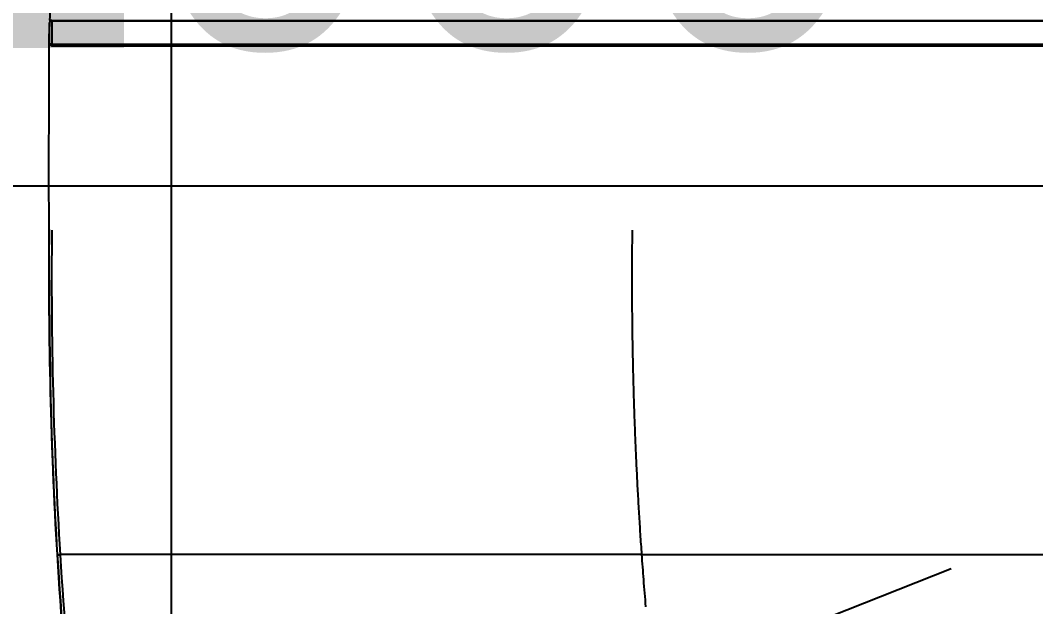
# Model space of a CAD drawing. Header units: millimetres. Extents: x 261942 to 379971, y 117646 to 213875.
# Drawn here: x 327260.5 to 327591.2, y 162136.9 to 162327.9 of the extents above; entities that cross this region are included whole.
import ezdxf

# ---------------------------------------------------------------- set-up
doc = ezdxf.new("R2010")
doc.units = ezdxf.units.MM
doc.header["$LTSCALE"] = 100
doc.header["$PDMODE"] = 3
doc.linetypes.add('HIDDEN', pattern=[9.525, 6.35, -3.175])
doc.layers.get('DEFPOINTS').update_dxf_attribs({"color": 248})
doc.layers.add('06-LIGHT', color=4, linetype='Continuous')
doc.layers.add('07-DIM', color=5, linetype='Continuous')
doc.styles.add('YOURNAME', font='HY울릉도M.TTF')
doc.dimstyles.new('YOURNAME-60', dxfattribs={"dimscale": 60, "dimtxt": 1.8, "dimasz": 0.9, "dimexe": 1, "dimexo": 3, "dimgap": 0.7, "dimtad": 1, "dimdec": 0, "dimzin": 0, "dimdsep": 46, "dimtxsty": 'YOURNAME', "dimblk": 'ARCHTICK', "dimcen": 0, "dimclrd": 1, "dimclre": 1, "dimclrt": 7, "dimadec": 0, "dimazin": 0, "dimtfac": 1, "dimtdec": 0, "dimtix": 1, "dimtmove": 2, "dimatfit": 3, "dimldrblk": 'ARCHTICK', "dimfxl": 0, "dimtolj": 1, "dimtzin": 0, "dimarcsym": 0})

# ---------------------------------------------------------------- blocks, each defined once
blk = doc.blocks.new('*U120')
at = {"color": 1, "linetype": 'HIDDEN'}
blk.add_line((39.94, 14.99), (1179.94, 464.99), dxfattribs=at)
at = {"color": 8}
for p, q in [((1026.79, 360), (193.09, 360)), ((1219.72, 193.19), (1219.72, 193.19)), ((1219.77, 189.43), (1219.77, 189.44)), ((1219.78, 190.56), (1219.78, 190.56)), ((1219.79, 190.46), (1219.79, 190.49)), ((1219.79, 190.46), (1219.79, 190.49)), ((1219.64, 186.8), (1219.64, 186.81))]:
    blk.add_line(p, q, dxfattribs=at)
at = {"color": 1, "linetype": 'HIDDEN'}
blk.add_lwpolyline([(1179.94, 464.99), (1179.94, 14.99), (39.94, 14.99), (39.94, 464.99)], close=True, dxfattribs=at)
at = {"color": 8}
blk.add_arc((1219.01, 193.8), 0.2, 80.5717, 90, dxfattribs=at)
for centre, major_axis, ratio, start_param, end_param in [((1218.89, 193.8), (0, -0.2), 0.205027, 1.568733, 3.141593), ((1219.01, 193.8), (0, -0.2), 0.351833, 1.567117, 3.141593), ((1219.01, 193.8), (0.033, 0.197), 0.348188, 4.76642, 6.323186), ((1219.07, 194.06), (-0.393, -0.309), 0.676569, 1.247751, 2.270849), ((1219.16, 193.82), (-0.5, -0.021), 0.710917, 2.398177, 3.067106), ((1218.79, 186.26), (0, -0.2), 0.201921, 0.053462, 1.568761)]:
    blk.add_ellipse(centre, major_axis=major_axis, ratio=ratio, start_param=start_param, end_param=end_param, dxfattribs=at)
for points, degree in [([(1216.16, 360.14), (1214.93, 380.14), (1213.3, 400.09), (1211.25, 419.96)], 3), ([(1212.11, 419.98), (1214.14, 400.12), (1215.77, 380.16), (1216.99, 360.17)], 3), ([(1217.18, 360.02), (1215.95, 380.06), (1214.32, 400.08), (1212.29, 420)], 3), ([(1029.85, 254.41), (1030.49, 307.21), (1026.79, 360)], 2), ([(1216.99, 360.17), (1216.97, 360.18), (1216.6, 360.17), (1216.16, 360.14)], 3), ([(1217, 360.03), (1216.98, 360.04), (1216.61, 360.03), (1216.17, 360)], 3), ([(1218.86, 254.4), (1219.24, 289.62), (1218.33, 324.85), (1216.17, 360)], 3), ([(1217.12, 360.07), (1217.08, 360.1), (1217.03, 360.14), (1216.99, 360.17)], 3), ([(1216.99, 360.17), (1216.99, 360.13), (1217, 360.08), (1217, 360.03)], 3), ([(1217, 360.03), (1219.15, 324.77), (1220.04, 289.45), (1219.66, 254.12)], 3), ([(1217.12, 360.07), (1217.14, 360.05), (1217.16, 360.03), (1217.18, 360.02)], 3), ([(1219.83, 194), (1220.22, 289.36), (1219.33, 324.73), (1217.18, 360.02)], 3), ([(1029.85, 193.71), (1029.85, 193.89), (1029.85, 194.15), (1029.85, 194.41)], 3), ([(1218.39, 194), (1218.56, 194), (1218.73, 194), (1218.89, 194)], 3), ([(1218.89, 194), (1218.93, 194), (1218.97, 194), (1219.01, 194)], 3), ([(1219.08, 193.8), (1219.03, 193.8), (1218.99, 193.8), (1218.94, 193.8)], 3), ([(1219.1, 193.85), (1219.21, 193.92), (1219.3, 194.02), (1219.36, 194.13)], 3), ([(1219.66, 194.12), (1219.65, 194.12), (1219.54, 194.12), (1219.36, 194.13)], 3), ([(1219.36, 194.13), (1219.41, 194.1), (1219.45, 194.07), (1219.49, 194.05)], 3), ([(1219.66, 194.12), (1219.66, 194.02), (1219.66, 193.92), (1219.65, 193.81)], 3), ([(1219.65, 193.81), (1219.66, 193.68), (1219.67, 193.54), (1219.67, 193.4)], 3), ([(1219.83, 194), (1219.78, 194.04), (1219.72, 194.08), (1219.66, 194.12)], 3), ([(1219.78, 190.56), (1219.72, 193.18)], 1), ([(1219.78, 190.87), (1219.78, 190.74), (1219.79, 190.62), (1219.79, 190.49)], 3), ([(1219.79, 190.49), (1219.79, 190.49), (1219.79, 190.49), (1219.79, 190.49)], 3), ([(1218.89, 186.05), (1218.27, 186.05), (1217.66, 186.05), (1217.05, 186.05)], 3), ([(1218.89, 186.05), (1218.89, 186.05), (1218.89, 186.05), (1218.89, 186.05)], 3), ([(1219.26, 186), (1219.23, 186.05), (1219.18, 186.11), (1219.13, 186.14)], 3), ([(1219.49, 186), (1219.49, 186.16), (1219.49, 186.31), (1219.49, 186.47)], 3), ([(1219.64, 186.8), (1219.66, 187.34), (1219.69, 187.87)], 2)]:
    blk.add_open_spline(points, degree=degree, dxfattribs=at)
for points, knots in [([(1026.79, 360), (1026.59, 362.73), (1026.18, 368.4), (1025.71, 374.07), (1025.47, 377.02)], [0, 0, 0, 0, 0.480429, 1, 1, 1, 1]), ([(1026.79, 360), (1034.87, 360), (1051.02, 360), (1075.24, 360), (1099.46, 360), (1123.66, 360), (1147.83, 360), (1171.96, 360), (1192.01, 360), (1206, 360), (1212.72, 360), (1215.44, 360), (1216.17, 360)], [0, 0, 0, 0, 0.127521, 0.255042, 0.382563, 0.510084, 0.637605, 0.765126, 0.892647, 0.956407, 0.988287, 1, 1, 1, 1]), ([(1216.17, 360), (1216.17, 360), (1216.17, 360), (1216.17, 360.05), (1216.17, 360.1), (1216.16, 360.14)], [0, 0, 0, 0, 0.00042, 0.00042, 1, 1, 1, 1]), ([(739.94, 194.41), (740.61, 194.41), (741.27, 194.41), (744.61, 194.41), (747.27, 194.41), (760.61, 194.41), (771.27, 194.41), (824.61, 194.41), (867.27, 194.41), (914.74, 194.41), (919.53, 194.41), (939.96, 194.41), (955.6, 194.41), (979.05, 194.41), (986.86, 194.41), (1002.49, 194.41), (1010.31, 194.41), (1022.03, 194.42), (1025.94, 194.42), (1029.85, 194.41)], [0, 0, 0, 0, 0.006899, 0.006899, 0.034494, 0.034494, 0.144873, 0.144873, 0.58639, 0.58639, 0.636025, 0.636025, 0.797792, 0.797792, 0.878675, 0.878675, 0.959558, 0.959558, 1, 1, 1, 1]), ([(739.94, 194), (819.87, 194), (899.81, 194), (996.78, 194), (1013.81, 194), (1030.85, 194)], [0, 0, 0, 0, 0.824317, 0.824317, 1, 1, 1, 1]), ([(739.94, 193.94), (819.89, 193.94), (899.84, 193.94), (999.77, 193.94), (1019.76, 193.94), (1059.74, 193.94), (1079.73, 193.94), (1119.69, 193.94), (1139.67, 193.94), (1169.52, 193.94), (1179.45, 193.94), (1194.31, 193.94), (1199.26, 193.94), (1209.14, 193.94), (1214.08, 193.94), (1218.98, 193.94)], [0, 0, 0, 0, 0.5, 0.5, 0.625, 0.625, 0.75, 0.75, 0.875, 0.875, 0.9375, 0.9375, 0.96875, 0.96875, 1, 1, 1, 1]), ([(1218.94, 193.8), (1214.03, 193.8), (1209.09, 193.8), (1199.21, 193.8), (1194.26, 193.8), (1179.4, 193.8), (1169.47, 193.8), (1139.62, 193.8), (1119.64, 193.8), (1079.68, 193.8), (1059.7, 193.8), (1019.73, 193.8), (999.74, 193.8), (899.82, 193.8), (819.88, 193.8), (739.94, 193.8)], [0, 0, 0, 0, 0.03125, 0.03125, 0.0625, 0.0625, 0.125, 0.125, 0.25, 0.25, 0.375, 0.375, 0.5, 0.5, 1, 1, 1, 1]), ([(1029.85, 194.41), (1045.65, 194.41), (1061.45, 194.41), (1093.05, 194.41), (1108.85, 194.41), (1140.42, 194.41), (1156.18, 194.41), (1179.77, 194.41), (1187.62, 194.41), (1199.36, 194.41), (1203.27, 194.41), (1211.08, 194.41), (1214.98, 194.37), (1218.86, 194.4)], [0, 0, 0, 0, 0.25, 0.25, 0.5, 0.5, 0.75, 0.75, 0.875, 0.875, 0.9375, 0.9375, 1, 1, 1, 1]), ([(1218.39, 194), (1213.69, 194), (1208.95, 194), (1199.29, 194), (1194.34, 194), (1179.47, 194), (1169.54, 194), (1139.69, 194), (1119.71, 194), (1079.75, 194), (1059.76, 194), (1036.79, 194), (1033.82, 194), (1030.84, 194)], [0, 0, 0, 0, 0.076277, 0.076277, 0.155939, 0.155939, 0.315263, 0.315263, 0.633912, 0.633912, 0.952561, 0.952561, 1, 1, 1, 1]), ([(1218.83, 186.26), (1218.84, 186.64), (1218.84, 187.03), (1218.86, 188.28), (1218.88, 189.14), (1218.9, 190.88), (1218.91, 191.74), (1218.93, 193.01), (1218.93, 193.4), (1218.94, 193.8)], [0, 0, 0, 0, 0.152969, 0.152969, 0.497591, 0.497591, 0.842214, 0.842214, 1, 1, 1, 1]), ([(1219.04, 193.99), (1219.02, 194.04), (1219.01, 194.08), (1218.97, 194.17), (1218.95, 194.21), (1218.92, 194.28), (1218.91, 194.3), (1218.89, 194.33), (1218.88, 194.35), (1218.87, 194.36), (1218.87, 194.37), (1218.87, 194.38), (1218.86, 194.39), (1218.86, 194.39), (1218.86, 194.39), (1218.86, 194.4), (1218.86, 194.4), (1218.86, 194.4)], [0, 0, 0, 0, 0.329841, 0.329841, 0.64484, 0.64484, 0.808285, 0.808285, 0.89597, 0.89597, 0.943441, 0.943441, 0.96921, 0.96921, 0.986236, 0.986236, 1, 1, 1, 1]), ([(1218.86, 194.4), (1218.86, 194.4), (1218.86, 194.4), (1218.86, 194.4), (1218.87, 194.4), (1218.87, 194.39), (1218.88, 194.39), (1218.89, 194.39), (1218.89, 194.38), (1218.91, 194.37), (1218.92, 194.37), (1218.96, 194.35), (1218.98, 194.34), (1219.04, 194.3), (1219.08, 194.28), (1219.21, 194.21), (1219.29, 194.17), (1219.36, 194.13)], [0, 0, 0, 0, 0.009976, 0.009976, 0.022556, 0.022556, 0.04139, 0.04139, 0.07605, 0.07605, 0.139998, 0.139998, 0.259042, 0.259042, 0.487994, 0.487994, 1, 1, 1, 1]), ([(1219.72, 193.19), (1219.72, 193.26), (1219.71, 193.33), (1219.64, 193.48), (1219.59, 193.56), (1219.46, 193.66), (1219.4, 193.7), (1219.26, 193.76), (1219.17, 193.79), (1219.08, 193.8)], [0, 0, 0, 0, 0.259, 0.259, 0.575766, 0.575766, 0.78372, 0.78372, 1, 1, 1, 1]), ([(1219.49, 194.05), (1219.56, 194), (1219.61, 193.95), (1219.65, 193.86), (1219.65, 193.84), (1219.65, 193.81)], [0, 0, 0, 0, 0.71699, 0.71699, 1, 1, 1, 1]), ([(1219.72, 193.19), (1219.72, 192.99), (1219.72, 192.8), (1219.71, 191.73), (1219.7, 190.87), (1219.67, 189.13), (1219.66, 188.26), (1219.64, 187.2), (1219.64, 187.01), (1219.64, 186.81)], [0, 0, 0, 0, 0.092017, 0.092017, 0.499829, 0.499829, 0.907641, 0.907641, 1, 1, 1, 1]), ([(1219.78, 190.56), (1219.77, 191), (1219.76, 191.43), (1219.74, 192.31), (1219.73, 192.75), (1219.72, 193.19)], [0, 0, 0, 0, 0.5, 0.5, 1, 1, 1, 1]), ([(1219.79, 190.49), (1219.8, 190.84), (1219.8, 191.19), (1219.81, 191.89), (1219.81, 192.24), (1219.82, 193.06), (1219.83, 193.53), (1219.83, 194)], [0, 0, 0, 0, 0.298691, 0.298691, 0.597383, 0.597383, 1, 1, 1, 1]), ([(1219.64, 186.81), (1219.66, 187.25), (1219.68, 187.68), (1219.73, 188.56), (1219.75, 189), (1219.77, 189.44)], [0, 0, 0, 0, 0.5, 0.5, 1, 1, 1, 1]), ([(1219.77, 189.44), (1219.77, 189.5), (1219.77, 189.57), (1219.78, 189.73), (1219.78, 189.82), (1219.78, 190), (1219.79, 190.09), (1219.79, 190.26), (1219.79, 190.34), (1219.79, 190.47), (1219.78, 190.51), (1219.78, 190.56)], [0, 0, 0, 0, 0.21624, 0.21624, 0.432749, 0.432749, 0.645647, 0.645647, 0.856424, 0.856424, 1, 1, 1, 1]), ([(739.94, 186.26), (819.86, 186.26), (899.78, 186.26), (999.68, 186.26), (1019.66, 186.26), (1059.62, 186.26), (1079.6, 186.26), (1119.55, 186.26), (1139.51, 186.26), (1169.34, 186.26), (1179.27, 186.26), (1194.15, 186.26), (1199.1, 186.26), (1208.99, 186.26), (1213.93, 186.26), (1218.83, 186.26)], [0, 0, 0, 0, 0.5, 0.5, 0.625, 0.625, 0.75, 0.75, 0.875, 0.875, 0.9375, 0.9375, 0.96875, 0.96875, 1, 1, 1, 1]), ([(1218.79, 186.06), (1213.89, 186.06), (1208.95, 186.06), (1199.07, 186.06), (1194.11, 186.06), (1179.24, 186.06), (1169.31, 186.06), (1139.47, 186.06), (1119.52, 186.06), (1079.58, 186.06), (1059.6, 186.06), (1019.64, 186.06), (999.66, 186.06), (899.77, 186.06), (819.86, 186.06), (739.94, 186.06)], [0, 0, 0, 0, 0.03125, 0.03125, 0.0625, 0.0625, 0.125, 0.125, 0.25, 0.25, 0.375, 0.375, 0.5, 0.5, 1, 1, 1, 1]), ([(1039.64, 186.02), (1039.29, 186.02), (1038.93, 186.02), (1018.67, 186.02), (998.76, 186.02), (899.22, 186.02), (819.58, 186.02), (739.94, 186.02)], [0, 0, 0, 0, 0.003537, 0.003537, 0.20283, 0.20283, 1, 1, 1, 1]), ([(1217.05, 186.02), (1212.16, 186.02), (1207.25, 186.02), (1197.42, 186.02), (1192.5, 186.02), (1177.71, 186.02), (1167.82, 186.02), (1156.52, 186.02), (1155.11, 186.02), (1153.7, 186.02)], [0, 0, 0, 0, 0.233427, 0.233427, 0.466853, 0.466853, 0.933707, 0.933707, 1, 1, 1, 1]), ([(1217.05, 186.05), (1217.05, 186.04), (1217.05, 186.03), (1217.05, 186.02), (1217.05, 186.02), (1217.05, 186.02)], [0, 0, 0, 0, 0.865418, 0.865418, 1, 1, 1, 1]), ([(1219.12, 186.05), (1219.09, 186.05), (1219.07, 186.06), (1218.97, 186.06), (1218.88, 186.06), (1218.79, 186.06)], [0, 0, 0, 0, 0.249344, 0.249344, 1, 1, 1, 1]), ([(1218.83, 186.26), (1218.94, 186.26), (1219.05, 186.26), (1219.16, 186.25), (1219.18, 186.25), (1219.2, 186.25)], [0, 0, 0, 0, 0.840137, 0.840137, 1, 1, 1, 1]), ([(1218.89, 186.05), (1218.91, 186.05), (1218.94, 186.05), (1219, 186.05), (1219.02, 186.05), (1219.06, 186.05), (1219.07, 186.05), (1219.09, 186.05), (1219.1, 186.05), (1219.11, 186.05), (1219.11, 186.05), (1219.12, 186.05)], [0, 0, 0, 0, 0.330293, 0.330293, 0.681956, 0.681956, 0.82164, 0.82164, 0.940754, 0.940754, 1, 1, 1, 1]), ([(1219.49, 186), (1219.43, 182.72), (1219.37, 179.43), (1219.22, 172.92), (1219.13, 169.7), (1219.04, 166.47)], [0, 0, 0, 0, 0.504534, 0.504534, 1, 1, 1, 1]), ([(1219.12, 186.05), (1219.12, 186.05), (1219.12, 186.05), (1219.14, 186.06), (1219.15, 186.07), (1219.17, 186.09), (1219.18, 186.1), (1219.19, 186.12), (1219.19, 186.12), (1219.19, 186.14), (1219.2, 186.16), (1219.2, 186.2), (1219.2, 186.23), (1219.2, 186.25), (1219.2, 186.25), (1219.2, 186.25)], [0, 0, 0, 0, 0.055006, 0.055006, 0.276288, 0.276288, 0.497423, 0.497423, 0.530007, 0.530007, 0.756604, 0.756604, 0.983112, 0.983112, 1, 1, 1, 1]), ([(1219.13, 186.07), (1219.16, 186.08), (1219.28, 186.12), (1219.45, 186.27), (1219.59, 186.52), (1219.63, 186.7), (1219.64, 186.8)], [0, 0, 0, 0, 0.088268, 0.35843, 0.674319, 1, 1, 1, 1]), ([(1219.2, 186.25), (1219.26, 186.28), (1219.32, 186.31), (1219.45, 186.4), (1219.51, 186.46), (1219.6, 186.62), (1219.63, 186.71), (1219.64, 186.81)], [0, 0, 0, 0, 0.226788, 0.226788, 0.577205, 0.577205, 1, 1, 1, 1])]:
    blk.add_open_spline(points, degree=3, knots=knots, dxfattribs=at)
blk = doc.blocks.new('_ArchTick')
at = {"color": 0, "linetype": 'ByBlock', "const_width": 0.15}
blk.add_lwpolyline([(-0.5, -0.5), (0.5, 0.5)], dxfattribs=at)
blk = doc.blocks.new('*D294')
at = {"layer": '07-DIM', "color": 1, "lineweight": -2}
for p, q in [((326879.66, 162453.91), (326879.66, 162333.91)), ((327879.66, 162453.91), (327879.66, 162333.91)), ((327879.66, 162273.91), (326879.66, 162273.91))]:
    blk.add_line(p, q, dxfattribs=at)
at = {"layer": 'DEFPOINTS', "color": 0}
for p in [(326879.66, 162273.91), (326879.66, 162273.91), (327879.66, 162273.91)]:
    blk.add_point(p, dxfattribs=at)
at = {"layer": '07-DIM', "color": 1, "lineweight": -2, "xscale": 54, "yscale": 54, "zscale": 54, "rotation": 180}
blk.add_blockref('_ArchTick', (326879.66, 162273.91), dxfattribs=at)
at = {"layer": '07-DIM', "color": 1, "lineweight": -2, "xscale": 54, "yscale": 54, "zscale": 54}
blk.add_blockref('_ArchTick', (327879.66, 162273.91), dxfattribs=at)
at = {"layer": '07-DIM', "color": 7, "insert": (327379.66, 162372.07), "char_height": 108, "attachment_point": 5, "style": 'YOURNAME'}
blk.add_mtext('\\A1;1000', dxfattribs=at)

msp = doc.modelspace()

# ---------------------------------------------------------------- block references
at = {"layer": '06-LIGHT', "rotation": 180}
msp.add_blockref('*U120', (328489.6, 162513.9), dxfattribs=at)

# ---------------------------------------------------------------- dimensions: what is measured, and where the dimension line sits
at = {"layer": '07-DIM'}
dim = msp.add_linear_dim(base=(326879.66, 162273.91), p1=(327879.66, 162273.91), p2=(326879.66, 162273.91), angle=0, dimstyle='YOURNAME-60', override={"dimfxl": 1.25}, dxfattribs=at)
dim.commit()
dim.dimension.update_dxf_attribs({"geometry": '*D294', "text_midpoint": (327379.66, 162372.07)})

doc.saveas('drawing.dxf')
